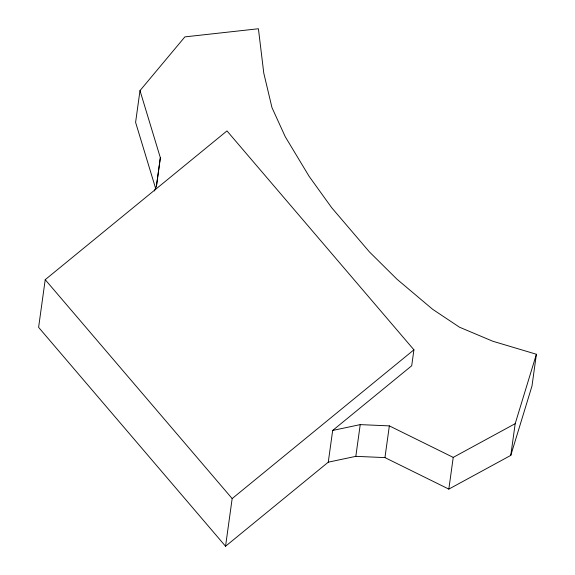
<?xml version="1.0" encoding="UTF-8"?>
<svg xmlns="http://www.w3.org/2000/svg" width="575" height="575" viewBox="0 0 575 575"><rect width="100%" height="100%" fill="white"/><g stroke="black" fill="none" stroke-linecap="round" stroke-linejoin="round"><path stroke-width="0.86" d="M328.275 462.171L332.673 430.445L411.707 365.757L413.921 349.816L226.974 130.913L45.217 279.68L38.604 327.348L225.551 546.25L328.275 462.171L355.824 456.342L384.948 457.607L448.831 489.109L510.787 455.386L531.997 385.976L536.396 354.25L492.768 341.227L459.54 327.225L432.659 309.307L397.016 279.256L369.409 251.879L331.746 207.783L309.113 176.331L285.222 136.67L271.968 107.59L263.774 73.097L258.412 28.75L184.877 36.886L139.998 90.613L135.592 122.338L155.696 188.622M156.321 186.825L160.353 157.744L139.998 90.613M160.353 157.744L156.465 186.027L154.388 190.965M225.551 546.25L232.163 498.582L413.921 349.816M355.824 456.342L360.23 424.616L389.347 425.881L453.229 457.391L515.193 423.667L536.396 354.25M384.948 457.607L389.347 425.881M448.831 489.109L453.229 457.391M510.787 455.386L515.193 423.667M332.673 430.445L360.23 424.616M45.217 279.68L232.163 498.582"/></g></svg>
